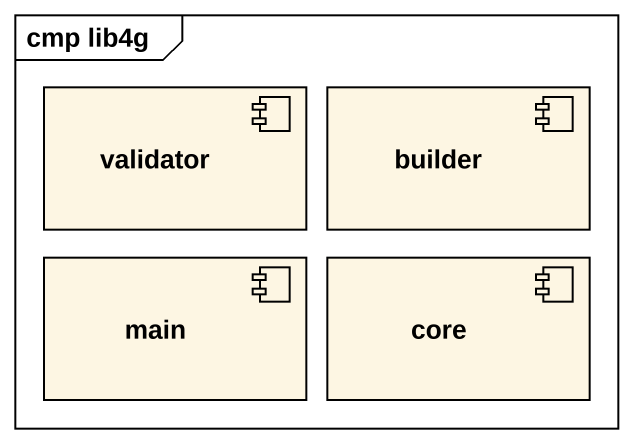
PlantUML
@startuml
mainframe cmp lib4g
component validator
component builder
component main
component core
@enduml
